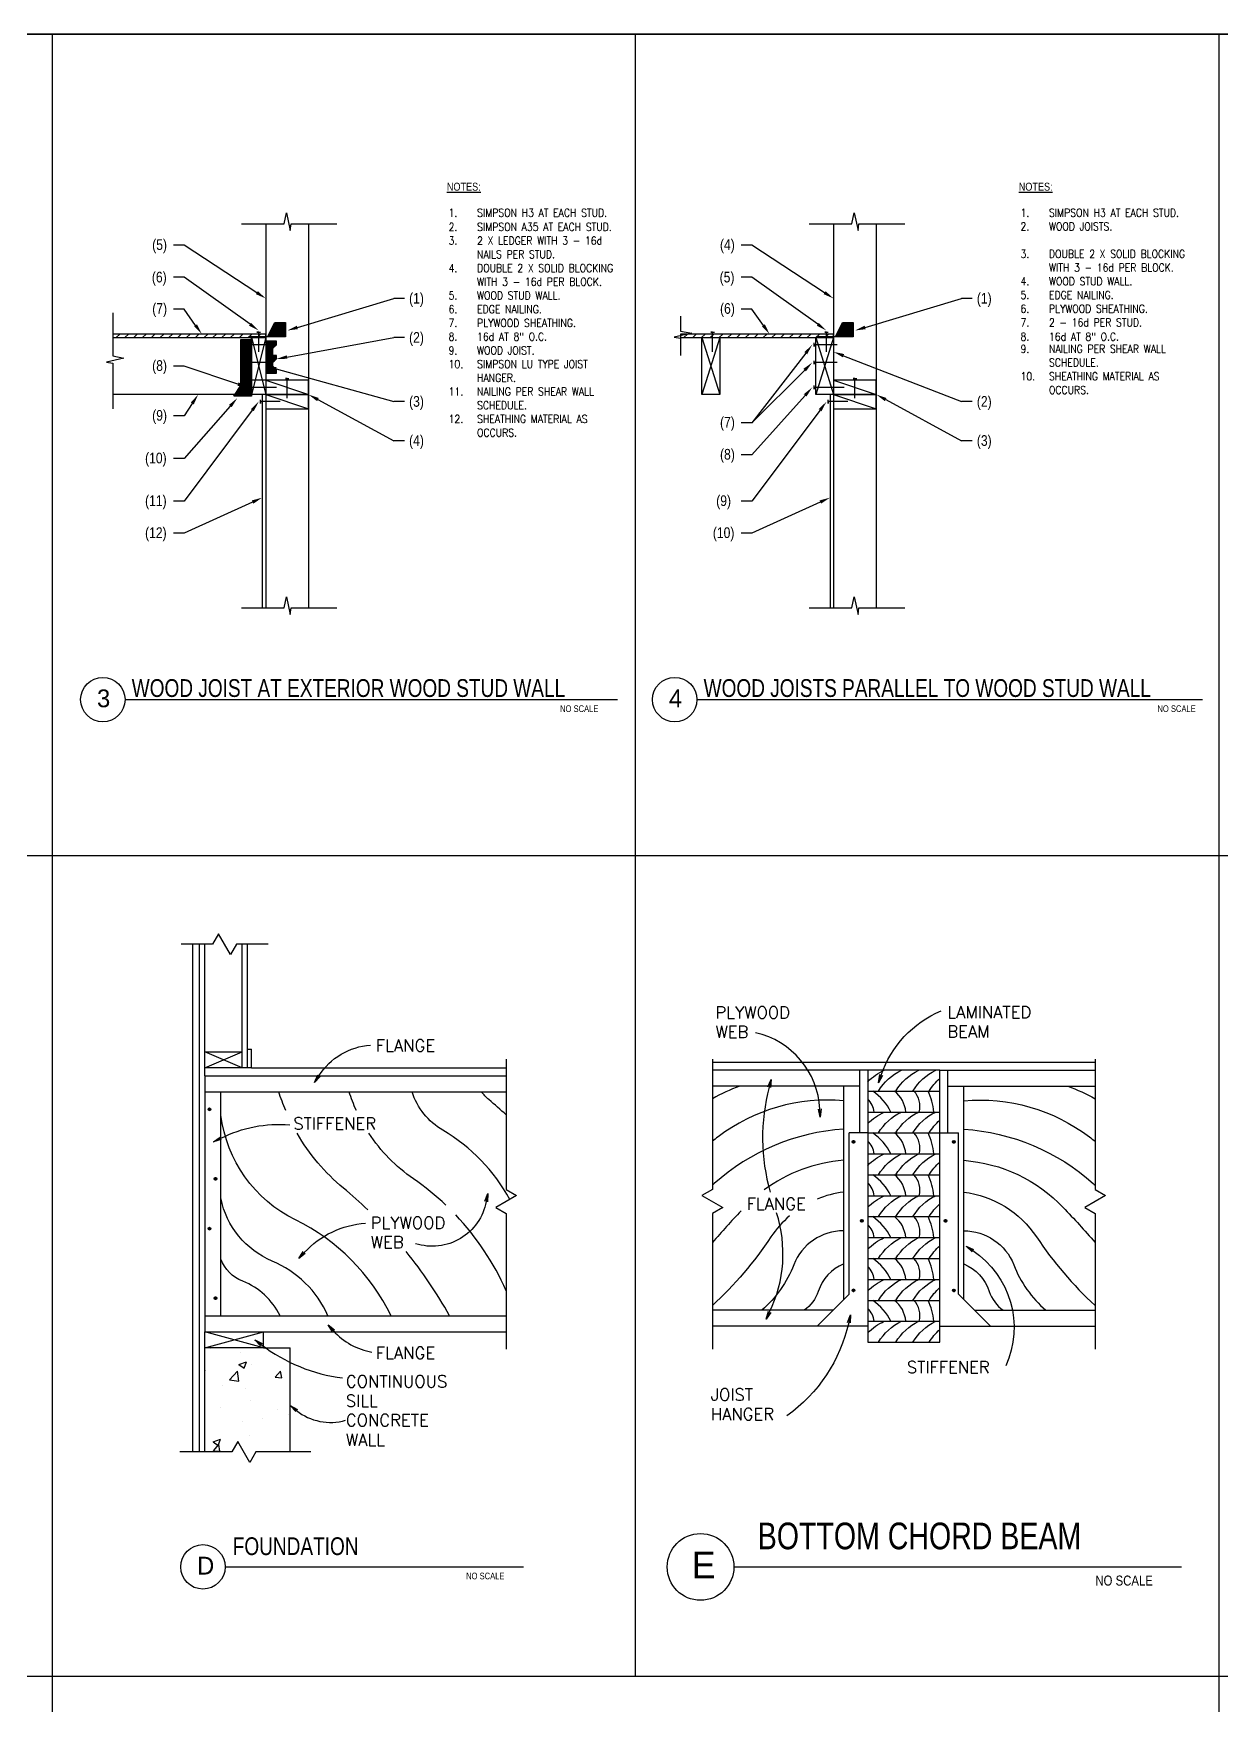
# Model space of a CAD drawing. Header units: inches. Extents: x -1842 to 12195, y -2228 to 2193.
# Drawn here: x 10096 to 10497, y 931 to 1495 of the extents above; entities that cross this region are included whole.
import ezdxf

# ---------------------------------------------------------------- set-up
doc = ezdxf.new("R2010")
doc.units = ezdxf.units.IN
doc.header["$LTSCALE"] = 6
doc.header["$MEASUREMENT"] = 0
doc.linetypes.add('HIDDEN', pattern=[0.375, 0.25, -0.125])
for name, color, linetype in [('BAR', 7, 'Continuous'), ('ELE', 3, 'Continuous'), ('HID', 3, 'HIDDEN'), ('N', 3, 'Continuous'), ('NTS', 7, 'Continuous'), ('R-AGSFINE', 4, 'Continuous'), ('R-AGSHEAVY', 1, 'Continuous'), ('R-AGSMEDIUM', 2, 'Continuous'), ('R-AGSTEXT', 6, 'Continuous'), ('SEC', 7, 'Continuous'), ('SIMP', 30, 'Continuous'), ('SYM', 2, 'Continuous'), ('TITLE', 7, 'Continuous'), ('Title Block', 7, 'Continuous')]:
    doc.layers.add(name, color=color, linetype=linetype)
doc.layers.add('M-TEXT', color=7, linetype='Continuous', lineweight=30)
doc.styles.add('AGSROMANS', font='romans')
doc.styles.add('BOLD', font='')
doc.styles.add('N', font='SIMPLEX', dxfattribs={"width": 0.85, "height": 1.125})
doc.styles.add('NOTES', font='TXT', dxfattribs={"width": 0.75, "height": 5})
doc.styles.get('BOLD').set_extended_font_data('Futura Lt BT')

# ---------------------------------------------------------------- blocks, each defined once
blk = doc.blocks.new('*X156')
at = {"color": 0}
for p, q in [((0.3, 12.63), (0.46, 12.79)), ((0.3, 12.67), (0.42, 12.79)), ((0.32, 12.6), (0.49, 12.77)), ((0.33, 12.74), (0.34, 12.76)), ((0.33, 12.58), (0.51, 12.75)), ((0.36, 12.56), (0.53, 12.73)), ((0.39, 12.54), (0.54, 12.7)), ((0.43, 12.54), (0.55, 12.66))]:
    blk.add_line(p, q, dxfattribs=at)
blk = doc.blocks.new('*X155')
at = {"color": 0}
for p, q in [((0.3, 23.85), (0.42, 23.98)), ((0.3, 23.81), (0.46, 23.97)), ((0.32, 23.78), (0.49, 23.96)), ((0.32, 23.92), (0.36, 23.96)), ((0.34, 23.76), (0.51, 23.94)), ((0.36, 23.74), (0.53, 23.91)), ((0.39, 23.73), (0.54, 23.88)), ((0.44, 23.73), (0.55, 23.84))]:
    blk.add_line(p, q, dxfattribs=at)
blk = doc.blocks.new('*X158')
at = {"color": 0}
for p, q in [((92.45, 1.16), (92.45, 1.16)), ((92.96, 1.44), (92.96, 1.44)), ((95.63, -0.08), (96.33, 0.19)), ((95.81, 1.05), (95.81, 1.05)), ((96.13, -0.42), (96.33, 0.19)), ((92.45, -0.69), (92.44, -0.6)), ((92.44, -0.69), (92.45, -0.69)), ((94.73, -1.5), (95.5, -0.69)), ((94.73, -1.5), (95.62, -1.64)), ((95.62, -1.64), (95.5, -0.69)), ((95.63, -0.08), (96.13, -0.42)), ((96.84, -0.11), (96.84, -0.11)), ((99.03, -1.26), (99.51, -0.69)), ((99.03, -1.26), (99.63, -1.32)), ((99.63, -1.32), (99.51, -0.69)), ((100.43, -1.17), (100.43, -1.17)), ((94.11, -2), (94.11, -2)), ((96.27, -2.34), (96.27, -2.34)), ((93.86, -4.06), (93.86, -4.06)), ((96.72, -3.44), (96.72, -3.44)), ((99.2, -4.29), (99.2, -4.29)), ((95.97, -5.4), (95.97, -5.4)), ((97.8, -5.11), (97.8, -5.11)), ((100.3, -4.78), (100.3, -4.78)), ((93.2, -7.33), (93.9, -7.06)), ((93.2, -7.33), (93.69, -7.67)), ((93.24, -8.16), (93.73, -7.58)), ((93.69, -7.67), (93.9, -7.06)), ((93.84, -8.21), (93.73, -7.58)), ((96.6, -6.77), (96.6, -6.77)), ((93.24, -8.16), (93.84, -8.21))]:
    blk.add_line(p, q, dxfattribs=at)
blk = doc.blocks.new('AGSARROW')
for points in [[(-1, 0.17), (0, 0), (-1, -0.17)], [(0, 0), (-1, 0)]]:
    blk.add_lwpolyline(points)
blk = doc.blocks.new('*X159')
at = {"color": 0}
for p, q in [((244.46, 166.5), (244.96, 167)), ((245.7, 166.5), (246.2, 167)), ((246.93, 166.5), (247.43, 167)), ((248.17, 166.5), (248.67, 167)), ((249.41, 166.5), (249.91, 167)), ((250.65, 166.5), (251.15, 167)), ((251.88, 166.5), (252.38, 167)), ((253.12, 166.5), (253.62, 167)), ((254.36, 166.5), (254.86, 167)), ((255.6, 166.5), (256.1, 167)), ((256.83, 166.5), (257.33, 167)), ((258.07, 166.5), (258.57, 167)), ((259.31, 166.5), (259.81, 167)), ((260.55, 166.5), (261.05, 167)), ((261.78, 166.5), (262.28, 167)), ((263.02, 166.5), (263.52, 167)), ((264.26, 166.5), (264.76, 167)), ((265.49, 166.5), (265.5, 166.51))]:
    blk.add_line(p, q, dxfattribs=at)
blk = doc.blocks.new('*X160')
at = {"color": 0}
for p, q in [((262, 166.12), (263.5, 166.12)), ((262, 166), (263.5, 166)), ((262, 165.88), (263.5, 165.88)), ((262, 165.75), (263.5, 165.75)), ((262, 165.62), (263.5, 165.62)), ((262, 165.5), (263.5, 165.5)), ((262, 165.38), (263.5, 165.38)), ((262, 165.25), (263.5, 165.25)), ((262, 165.12), (263.5, 165.12)), ((262, 165), (263.5, 165)), ((262, 164.88), (263.5, 164.88)), ((262, 164.75), (263.5, 164.75)), ((262, 164.62), (263.5, 164.62)), ((262.5, 158.25), (262.5, 166.25)), ((263, 158.25), (263, 166.25)), ((262, 164.5), (263.5, 164.5)), ((262, 164.38), (263.5, 164.38)), ((262, 164.25), (263.5, 164.25)), ((262, 164.12), (263.5, 164.12)), ((262, 164), (263.5, 164)), ((262, 163.88), (263.5, 163.88)), ((262, 163.75), (263.5, 163.75)), ((262, 163.62), (263.5, 163.62)), ((262, 163.5), (263.5, 163.5)), ((262, 163.38), (263.5, 163.38)), ((262, 163.25), (263.5, 163.25)), ((262, 163.12), (263.5, 163.12)), ((262, 163), (263.5, 163)), ((262, 162.88), (263.5, 162.88)), ((262, 162.75), (263.5, 162.75)), ((262, 162.62), (263.5, 162.62)), ((262, 162.5), (263.5, 162.5)), ((262, 162.38), (263.5, 162.38)), ((262, 162.25), (263.5, 162.25)), ((262, 162.12), (263.5, 162.12)), ((262, 162), (263.5, 162)), ((262, 161.88), (263.5, 161.88)), ((262, 161.75), (263.5, 161.75)), ((262, 161.62), (263.5, 161.62)), ((262, 161.5), (263.5, 161.5)), ((262, 161.38), (263.5, 161.38)), ((262, 161.25), (263.5, 161.25)), ((262, 161.12), (263.5, 161.12)), ((262, 161), (263.5, 161)), ((262, 160.88), (263.5, 160.88)), ((262, 160.75), (263.5, 160.75)), ((262, 160.62), (263.5, 160.62)), ((262, 160.5), (263.5, 160.5)), ((262, 160.38), (263.5, 160.38)), ((262, 160.25), (263.5, 160.25)), ((262, 160.12), (263.5, 160.12)), ((262, 160), (263.5, 160)), ((261.08, 158.38), (263.5, 158.38)), ((261.17, 158.5), (263.5, 158.5)), ((261.25, 158.62), (263.5, 158.62)), ((261.33, 158.75), (263.5, 158.75)), ((261.42, 158.88), (263.5, 158.88)), ((261.5, 159), (263.5, 159)), ((261.5, 158.25), (261.5, 159)), ((261.58, 159.12), (263.5, 159.12)), ((261.67, 159.25), (263.5, 159.25)), ((261.75, 159.38), (263.5, 159.38)), ((261.83, 159.5), (263.5, 159.5)), ((261.92, 159.62), (263.5, 159.62)), ((262, 159.88), (263.5, 159.88)), ((262, 159.75), (263.5, 159.75)), ((262, 158.25), (262, 159.75))]:
    blk.add_line(p, q, dxfattribs=at)
blk = doc.blocks.new('*X161')
at = {"color": 0}
for p, q in [((265.9375, 167), (268.25, 167)), ((266, 167.125), (268.25, 167.125)), ((266, 166.625), (266, 167.125)), ((266.0625, 167.25), (268.25, 167.25)), ((266.125, 167.375), (268.25, 167.375)), ((266.1875, 167.5), (268.25, 167.5)), ((266.25, 167.625), (268.25, 167.625)), ((266.3125, 167.75), (268.25, 167.75)), ((266.375, 167.875), (268.25, 167.875)), ((266.4375, 168), (268.25, 168)), ((266.5, 168.125), (268.25, 168.125)), ((266.5, 166.625), (266.5, 168.125)), ((266.5625, 168.25), (268.25, 168.25)), ((266.625, 168.375), (268.25, 168.375)), ((266.6875, 168.5), (268.25, 168.5)), ((267, 166.625), (267, 168.625)), ((267.5, 166.625), (267.5, 168.625)), ((268, 166.625), (268, 168.625)), ((265.8125, 166.75), (268.25, 166.75)), ((265.875, 166.875), (268.25, 166.875))]:
    blk.add_line(p, q, dxfattribs=at)
blk = doc.blocks.new('*X162')
at = {"color": 0}
for p, q in [((265.5, 165.875), (267, 165.875)), ((265.5, 165.75), (267, 165.75)), ((265.5, 165.625), (267, 165.625)), ((265.5, 165.5), (267, 165.5)), ((265.5, 165.375), (266.875, 165.375)), ((265.5, 165.25), (266.75, 165.25)), ((265.5, 165.125), (266.625, 165.125)), ((265.5, 165), (266.5, 165)), ((265.5, 164.875), (266.5, 164.875)), ((265.5, 164.75), (266.5, 164.75)), ((265.5, 164.625), (266.5, 164.625)), ((266, 161.5), (266, 166)), ((266.5, 165), (266.5, 166)), ((265.5, 164.5), (266.5, 164.5)), ((265.5, 164.375), (266.5, 164.375)), ((265.5, 164.25), (266.5, 164.25)), ((265.5, 164.125), (266.5, 164.125)), ((265.5, 164), (266.5, 164)), ((265.5, 163.875), (267, 163.875)), ((265.5, 163.75), (267, 163.75)), ((265.5, 163.625), (267, 163.625)), ((265.5, 163.5), (267, 163.5)), ((265.5, 163.375), (266.875, 163.375)), ((265.5, 163.25), (266.75, 163.25)), ((265.5, 163.125), (266.625, 163.125)), ((265.5, 163), (266.5, 163)), ((265.5, 162.875), (266.5, 162.875)), ((265.5, 162.75), (266.5, 162.75)), ((265.5, 162.625), (266.5, 162.625)), ((265.5, 162.5), (266.5, 162.5)), ((265.5, 162.375), (266.625, 162.375)), ((265.5, 162.25), (266.75, 162.25)), ((266.5, 163), (266.5, 164)), ((266.5, 161.5), (266.5, 162.5)), ((265.5, 162.125), (266.875, 162.125)), ((265.5, 162), (267, 162)), ((265.5, 161.875), (267, 161.875)), ((265.5, 161.75), (267, 161.75)), ((265.5, 161.625), (267, 161.625))]:
    blk.add_line(p, q, dxfattribs=at)
blk = doc.blocks.new('*X151')
at = {"color": 0}
for p, q in [((244.46, 166.5), (244.96, 167)), ((245.7, 166.5), (246.2, 167)), ((246.93, 166.5), (247.43, 167)), ((248.17, 166.5), (248.67, 167)), ((249.41, 166.5), (249.91, 167)), ((250.65, 166.5), (251.15, 167)), ((251.88, 166.5), (252.38, 167)), ((253.12, 166.5), (253.62, 167)), ((254.36, 166.5), (254.86, 167)), ((255.6, 166.5), (256.1, 167)), ((256.83, 166.5), (257.33, 167)), ((258.07, 166.5), (258.57, 167)), ((259.31, 166.5), (259.81, 167)), ((260.55, 166.5), (261.05, 167)), ((261.78, 166.5), (262.28, 167)), ((263.02, 166.5), (263.52, 167)), ((264.26, 166.5), (264.76, 167)), ((265.49, 166.5), (265.5, 166.51))]:
    blk.add_line(p, q, dxfattribs=at)
blk = doc.blocks.new('*X152')
at = {"color": 0}
for p, q in [((266.4375, 167), (268.75, 167)), ((266.5, 167.125), (268.75, 167.125)), ((266.5, 166.625), (266.5, 167.125)), ((266.5625, 167.25), (268.75, 167.25)), ((266.625, 167.375), (268.75, 167.375)), ((266.6875, 167.5), (268.75, 167.5)), ((266.75, 167.625), (268.75, 167.625)), ((266.8125, 167.75), (268.75, 167.75)), ((266.875, 167.875), (268.75, 167.875)), ((266.9375, 168), (268.75, 168)), ((267, 168.125), (268.75, 168.125)), ((267, 166.625), (267, 168.125)), ((267.0625, 168.25), (268.75, 168.25)), ((267.125, 168.375), (268.75, 168.375)), ((267.1875, 168.5), (268.75, 168.5)), ((267.5, 166.625), (267.5, 168.625)), ((268, 166.625), (268, 168.625)), ((268.5, 166.625), (268.5, 168.625)), ((266.3125, 166.75), (268.75, 166.75)), ((266.375, 166.875), (268.75, 166.875))]:
    blk.add_line(p, q, dxfattribs=at)

msp = doc.modelspace()

# ---------------------------------------------------------------- linework, layer by layer
msp.add_lwpolyline([(9411.2171747, 1494.6223555, 0.5, 0.5, 0), (10906.2764094, 1494.6223555, 0, 0, 0), (10906.2764094, 368.173134, 0.5, 0.5, 0), (9411.2171747, 368.173134, 0.5, 0.5, 0)], format="xyseb")
at = {"layer": 'BAR', "color": 7}
for p, q in [((10177.3746386, 1392.5198973), (10168.9746386, 1392.5198973)), ((10368.9126162, 1392.5198973), (10360.5126162, 1392.5198973))]:
    msp.add_line(p, q, dxfattribs=at)
at = {"layer": 'BAR', "color": 7, "const_width": 0.3}
for points in [[(10177.3746386, 1395.0698973, 1), (10177.3746386, 1394.7698973, 1)], [(10179.7746386, 1396.2698973, 1), (10179.7746386, 1395.9698973, 1)], [(10179.7746386, 1393.8698973, 1), (10179.7746386, 1393.5698973, 1)], [(10368.9126162, 1395.0698973, 1), (10368.9126162, 1394.7698973, 1)], [(10371.3126162, 1396.2698973, 1), (10371.3126162, 1395.9698973, 1)], [(10371.3126162, 1393.8698973, 1), (10371.3126162, 1393.5698973, 1)], [(10175.5746386, 1389.9698973, 1), (10175.5746386, 1389.6698973, 1)], [(10175.5746386, 1381.5698973, 1), (10175.5746386, 1381.2698973, 1)]]:
    msp.add_lwpolyline(points, format="xyb", close=True, dxfattribs=at)
at = {"layer": 'ELE', "color": 7}
for p, q in [((10174.9746386, 1392.5198973), (10177.3746386, 1397.3198973)), ((10177.3746386, 1397.3198973), (10180.9746386, 1397.3198973)), ((10180.9746386, 1397.3198973), (10180.9746386, 1392.5198973)), ((10366.5126162, 1392.5198973), (10368.9126162, 1397.3198973)), ((10368.9126162, 1397.3198973), (10372.5126162, 1397.3198973)), ((10372.5126162, 1397.3198973), (10372.5126162, 1392.5198973)), ((10174.3746386, 1391.0198973), (10174.3746386, 1386.2198973)), ((10177.9746386, 1391.0198973), (10174.3746386, 1391.0198973)), ((10180.9746386, 1392.5198973), (10174.9746386, 1392.5198973)), ((10176.7746386, 1388.6198973), (10177.9746386, 1389.8198973)), ((10176.7746386, 1386.2198973), (10176.7746386, 1388.6198973)), ((10177.9746386, 1389.8198973), (10177.9746386, 1391.0198973)), ((10372.5126162, 1392.5198973), (10366.5126162, 1392.5198973)), ((10174.3746386, 1386.2198973), (10174.3746386, 1380.2198973)), ((10177.9746386, 1386.2198973), (10176.7746386, 1386.2198973)), ((10176.7746386, 1383.8198973), (10177.9746386, 1385.0198973)), ((10176.7746386, 1382.6198973), (10176.7746386, 1383.8198973)), ((10177.9746386, 1381.4198973), (10176.7746386, 1382.6198973)), ((10177.9746386, 1385.0198973), (10177.9746386, 1386.2198973)), ((10174.3746386, 1380.2198973), (10177.9746386, 1380.2198973)), ((10177.9746386, 1380.2198973), (10177.9746386, 1381.4198973))]:
    msp.add_line(p, q, dxfattribs=at)
msp.add_lwpolyline([(10169.5746386, 1391.6198973), (10169.5746386, 1372.4198973), (10163.5746386, 1372.4198973), (10165.9746386, 1376.0198973), (10165.9746386, 1391.6198973), (10169.5746386, 1391.6198973)], dxfattribs=at)
at = {"layer": 'HID', "color": 7}
msp.add_line((10164.7746386, 1373.0198973), (10168.3746386, 1373.0198973), dxfattribs=at)
at = {"layer": 'M-TEXT'}
for p, q in [((10299.1118943, 940.3475769), (10299.1118943, 1494.6223555)), ((9708.7390633, 1217.4849662), (10495.9028379, 1217.4849662)), ((10102.3209506, 1217.4849662), (10906.2764094, 1217.4849662))]:
    msp.add_line(p, q, dxfattribs=at)
at = {"layer": 'N', "color": 7}
for p, q in [((10146.7746386, 1423.4198973), (10143.1746386, 1423.4198973)), ((10171.3592404, 1407.3864613), (10146.7746386, 1423.4198973)), ((10338.3126162, 1423.4198973), (10334.7126162, 1423.4198973)), ((10362.897218, 1407.3864613), (10338.3126162, 1423.4198973)), ((10146.7746386, 1412.6198973), (10143.1746386, 1412.6198973)), ((10169.0451981, 1396.7123548), (10146.7746386, 1412.6198973)), ((10338.3126162, 1412.6198973), (10334.7126162, 1412.6198973)), ((10360.5831757, 1396.7123548), (10338.3126162, 1412.6198973)), ((10185.0228132, 1395.6543496), (10217.5746386, 1405.4198973)), ((10221.1746386, 1405.4198973), (10217.5746386, 1405.4198973)), ((10376.5607908, 1395.6543496), (10409.1126162, 1405.4198973)), ((10412.7126162, 1405.4198973), (10409.1126162, 1405.4198973)), ((10146.7746386, 1401.8198973), (10143.1746386, 1401.8198973)), ((10150.6821811, 1396.3493378), (10146.7746386, 1401.8198973)), ((10338.3126162, 1401.8198973), (10334.7126162, 1401.8198973)), ((10342.2201587, 1396.3493378), (10338.3126162, 1401.8198973)), ((10181.5165703, 1385.6638848), (10217.5746386, 1392.2198973)), ((10221.1746386, 1392.2198973), (10217.5746386, 1392.2198973)), ((10146.7746386, 1382.6198973), (10143.1746386, 1382.6198973)), ((10164.9593787, 1376.5583172), (10146.7746386, 1382.6198973)), ((10356.5114052, 1386.9712712), (10338.3126162, 1363.4198973)), ((10369.267833, 1386.1150907), (10409.1126162, 1370.6198973)), ((10177.8433031, 1381.6563793), (10217.5746386, 1370.6198973)), ((10356.1670318, 1381.2743128), (10338.3126162, 1363.4198973)), ((10191.9400897, 1371.3052779), (10217.5746386, 1357.4198973)), ((10356.3121547, 1372.7370285), (10338.3126162, 1352.6198973)), ((10383.4780672, 1371.3052779), (10409.1126162, 1357.4198973)), ((10146.7746386, 1365.8198973), (10143.1746386, 1365.8198973)), ((10149.5777179, 1370.0245162), (10146.7746386, 1365.8198973)), ((10162.3928007, 1369.120481), (10146.7746386, 1351.4198973)), ((10169.8146386, 1367.7398973), (10146.7746386, 1337.0198973)), ((10221.1746386, 1370.6198973), (10217.5746386, 1370.6198973)), ((10361.3526162, 1367.7398973), (10338.3126162, 1337.0198973)), ((10412.7126162, 1370.6198973), (10409.1126162, 1370.6198973)), ((10338.3126162, 1363.4198973), (10334.7126162, 1363.4198973)), ((10221.1746386, 1357.4198973), (10217.5746386, 1357.4198973)), ((10412.7126162, 1357.4198973), (10409.1126162, 1357.4198973)), ((10146.7746386, 1351.4198973), (10143.1746386, 1351.4198973)), ((10338.3126162, 1352.6198973), (10334.7126162, 1352.6198973)), ((10146.7746386, 1337.0198973), (10143.1746386, 1337.0198973)), ((10169.8973193, 1336.7302067), (10146.7746386, 1326.2198973)), ((10338.3126162, 1337.0198973), (10334.7126162, 1337.0198973)), ((10361.4352968, 1336.7302067), (10338.3126162, 1326.2198973)), ((10146.7746386, 1326.2198973), (10143.1746386, 1326.2198973)), ((10338.3126162, 1326.2198973), (10334.7126162, 1326.2198973))]:
    msp.add_line(p, q, dxfattribs=at)
for points in [[(10171.6870011, 1407.8890276), (10171.0314798, 1406.8838949), (10174.3746386, 1405.4198973)], [(10363.2249787, 1407.8890276), (10362.5694573, 1406.8838949), (10365.9126162, 1405.4198973)], [(10151.1704212, 1396.6980807), (10150.193941, 1396.0005948), (10152.7746386, 1393.4198973)], [(10169.393941, 1397.2005948), (10168.6964552, 1396.2241147), (10171.9746386, 1394.6198973)], [(10185.1952219, 1395.0796539), (10184.8504045, 1396.2290454), (10181.5746386, 1394.6198973)], [(10342.7083988, 1396.6980807), (10341.7319186, 1396.0005948), (10344.3126162, 1393.4198973)], [(10360.9319186, 1397.2005948), (10360.2344328, 1396.2241147), (10363.5126162, 1394.6198973)], [(10376.7331995, 1395.0796539), (10376.3883821, 1396.2290454), (10373.1126162, 1394.6198973)], [(10356.0366342, 1387.3381397), (10356.9861762, 1386.6044027), (10358.7126162, 1389.8198973)], [(10177.6827167, 1381.0782686), (10178.0038894, 1382.2344901), (10174.3746386, 1382.6198973)], [(10181.6239015, 1385.0735629), (10181.409239, 1386.2542068), (10177.9746386, 1385.0198973)], [(10355.7427677, 1381.6985769), (10356.5912958, 1380.8500488), (10358.7126162, 1383.8198973)], [(10369.0503652, 1385.5558879), (10369.4853007, 1386.6742935), (10365.9126162, 1387.4198973)], [(10165.1491154, 1377.1275272), (10164.7696421, 1375.9891072), (10168.3746386, 1375.4198973)], [(10149.0784877, 1370.3573363), (10150.0769481, 1369.6916961), (10151.5746386, 1373.0198973)], [(10161.942898, 1369.517454), (10162.8427034, 1368.723508), (10164.7746386, 1371.8198973)], [(10191.6543198, 1370.7777027), (10192.2258596, 1371.8328531), (10188.7746386, 1373.0198973)], [(10355.8650099, 1373.1371054), (10356.7592995, 1372.3369516), (10358.7126162, 1375.4198973)], [(10383.1922974, 1370.7777027), (10383.7638371, 1371.8328531), (10380.3126162, 1373.0198973)], [(10169.3346386, 1368.0998973), (10170.2946386, 1367.3798973), (10171.9746386, 1370.6198973)], [(10360.8726162, 1368.0998973), (10361.8326162, 1367.3798973), (10363.5126162, 1370.6198973)], [(10169.6490375, 1337.2764265), (10170.145601, 1336.1839868), (10173.1746386, 1338.2198973)], [(10361.1870151, 1337.2764265), (10361.6835786, 1336.1839868), (10364.7126162, 1338.2198973)]]:
    msp.add_solid(points, dxfattribs=at)
at = {"layer": 'R-AGSFINE'}
for p, q in [((10166.42792, 1145.8332739), (10153.82792, 1151.2332739)), ((10153.82792, 1145.8332739), (10166.42792, 1151.2332739)), ((10173.62792, 1051.3332739), (10153.82792, 1056.7332739)), ((10153.82792, 1051.3332739), (10173.62792, 1056.7332739))]:
    msp.add_line(p, q, dxfattribs=at)
for points in [[(10175.1214543, 1187.5548787), (10164.4973708, 1187.5548787), (10162.4723708, 1184.0474758), (10158.4223708, 1191.0622816), (10156.3973708, 1187.5548787), (10145.7732873, 1187.5548787)], [(10255.4588157, 1148.7518128), (10255.4588157, 1104.7461753), (10258.9662186, 1102.7211753), (10251.9514128, 1098.6711753), (10255.4588157, 1096.6461753), (10255.4588157, 1050.848414)], [(10325.0211754, 1148.7518128), (10325.0211754, 1104.7461753), (10321.5137725, 1102.7211753), (10328.5285783, 1098.6711753), (10325.0211754, 1096.6461753), (10325.0211754, 1050.848414)], [(10454.126954, 1148.7518128), (10454.126954, 1104.7461753), (10457.6343569, 1102.7211753), (10450.6195511, 1098.6711753), (10454.126954, 1096.6461753), (10454.126954, 1050.848414)], [(10189.5190247, 1016.1625839), (10171.0285485, 1016.1625839), (10169.0035485, 1012.655181), (10164.9535485, 1019.6699867), (10162.9285485, 1016.1625839), (10145.3476413, 1016.1625839)]]:
    msp.add_lwpolyline(points, dxfattribs=at)
for points in [[(10377.4240647, 1141.1100379, -0.0865195354), (10383.026918, 1144.9991096, 0.2133693401)], [(10381.055863, 1137.9375713, -0.1465806811), (10388.7917227, 1144.9991096, 0.1909909244)], [(10386.9075111, 1137.9375713, -0.1465806811), (10394.6433708, 1144.9991096, 0.1909909244)], [(10392.6466288, 1137.9375713, -0.1465806811), (10400.3824886, 1144.9991096, 0.1909909244)], [(10398.1606812, 1137.9375713, -0.076845903), (10401.7240647, 1142.2266919, 0.1909909244)], [(10181.0935907, 1131.3460822, -0.024562197), (10178.7315568, 1137.7332739, -1.3236419101)], [(10204.9147007, 1131.3460822, -0.0304427042), (10202.4673305, 1137.7332739, 8.0463722683)], [(10256.695131, 1101.4099622, 0.134451137), (10234.112638, 1124.7025971, -0.1839441122), (10223.7167743, 1137.7332739, -5.381334621)], [(10255.4588157, 1129.9355522, 0.0006439337), (10249.6527312, 1135.0579611, -0.0411865117), (10247.0749327, 1137.7332739, -0.9989124864)], [(10334.228499, 1139.5991096, 0.0438934214), (10325.0211754, 1135.3523706, -0.0045043843)], [(10369.3240647, 1134.7025183, 0.1857754553), (10326.9448623, 1122.4941989, 0.007121867), (10325.0211754, 1120.9947765, -0.0761101436)], [(10379.6235995, 1130.8760331, 0.1721473648), (10377.4240647, 1135.2226648, 1.8612243014)], [(10385.2430029, 1130.8760331, 0.1231865902), (10379.1425254, 1137.9375713, -0.5832530075)], [(10390.2460475, 1130.8760331, 0.2134130114), (10386.4647009, 1137.9375713, -1.3858143493)], [(10394.8252797, 1130.8760331, 0.2453286796), (10393.0149176, 1137.9375713, 2.0737340552)], [(10399.6848709, 1130.8760331, 0.0939743345), (10397.8113241, 1137.9375713, -0.2791824351)], [(10409.8240647, 1134.7025183, -0.1857754553), (10452.2032671, 1122.4941989, -0.007121867), (10454.126954, 1120.9947765, 0.0761101436)], [(10444.9196304, 1139.5991096, -0.0438934214), (10454.126954, 1135.3523706, 0.0045043843)], [(10216.613131, 1062.1332739, 0.1667300081), (10184.3843381, 1094.4649345, -0.2530775405), (10159.22792, 1129.8160618, 20.2943420588)], [(10377.4240647, 1126.9869614, -0.0865195354), (10383.026918, 1130.8760331, 0.2133693401)], [(10381.055863, 1123.8144949, -0.1465806811), (10388.7917227, 1130.8760331, 0.1909909244)], [(10386.9075111, 1123.8144949, -0.1465806811), (10394.6433708, 1130.8760331, 0.1909909244)], [(10392.6466288, 1123.8144949, -0.1465806811), (10400.3824886, 1130.8760331, 0.1909909244)], [(10208.8284297, 1097.823793, 0.0181730457), (10200.5460353, 1105.2345139, -0.0878109709), (10184.9346351, 1123.6918864, -1.3236419101)], [(10235.1239939, 1099.4419389, 0.0391219848), (10224.1669771, 1108.3411234, -0.0963994108), (10209.1422389, 1123.6918864, 8.0463722683)], [(10369.3240647, 1125.0950931, 0.1681911509), (10325.6306951, 1106.7313427, 0.0028091228), (10325.0211754, 1106.1784148, -0.1070195381)], [(10385.2430029, 1116.7529537, 0.1231865902), (10379.1425254, 1123.814492, -0.5832530075)], [(10390.2460475, 1116.7529537, 0.2134130114), (10386.4647009, 1123.814492, -1.3858143493)], [(10394.8252797, 1116.7529537, 0.2453286796), (10393.0149176, 1123.814492, 2.0737340552)], [(10399.6848709, 1116.7529537, 0.0939743345), (10397.8113241, 1123.814492, -0.2791824351)], [(10398.1606812, 1123.8144949, -0.076845903), (10401.7240647, 1128.1036154, 0.1909909244)], [(10409.8240647, 1125.0950931, -0.1681911509), (10453.5174343, 1106.7313427, -0.0028091228), (10454.126954, 1106.1784148, 0.1070195381)], [(10379.6235995, 1116.7529537, 0.1721473648), (10377.4240647, 1121.0995855, 1.8612243014)], [(10369.3240647, 1114.5823642, 0.1413171156), (10342.4756749, 1104.5897087, 0.0099981752)], [(10377.4240647, 1112.8638821, -0.0865195354), (10383.026918, 1116.7529537, 0.2133693401)], [(10381.055863, 1109.6914155, -0.1465806811), (10388.7917227, 1116.7529537, 0.1909909244)], [(10386.9075111, 1109.6914155, -0.1465806811), (10394.6433708, 1116.7529537, 0.1909909244)], [(10392.6466288, 1109.6914155, -0.1465806811), (10400.3824886, 1116.7529537, 0.1909909244)], [(10398.1606812, 1109.6914155, -0.076845903), (10401.7240647, 1113.980536, 0.1909909244)], [(10409.8240647, 1114.5823642, -0.1858275921), (10443.3795719, 1098.6622615, -0.0099981752), (10454.126954, 1086.9000634, 1.1573246233)], [(10379.6235995, 1102.6298773, 0.1721473648), (10377.4240647, 1106.976509, 1.8612243014)], [(10385.2430029, 1102.6298773, 0.1231865902), (10379.1425254, 1109.6914155, -0.5832530075)], [(10390.2460475, 1102.6298773, 0.2134130114), (10386.4647009, 1109.6914155, -1.3858143493)], [(10394.8252797, 1102.6298773, 0.2453286796), (10393.0149176, 1109.6914155, 2.0737340552)], [(10399.6848709, 1102.6298773, 0.0939743345), (10397.8113241, 1109.6914155, -0.2791824351)], [(10195.3154507, 1062.1332739, 0.1917484225), (10176.5106925, 1080.5887471, -0.2493017669), (10159.22792, 1101.7424349, -4.6426290361)], [(10369.3240647, 1103.8465389, 0.0672879601), (10360.3578485, 1101.4898183, -0.0611302011)], [(10377.4240647, 1098.7408056, -0.0865195354), (10383.026918, 1102.6298773, 0.2133693401)], [(10381.055863, 1095.568339, -0.1465806811), (10388.7917227, 1102.6298773, 0.1909909244)], [(10386.9075111, 1095.568339, -0.1465806811), (10394.6433708, 1102.6298773, 0.1909909244)], [(10392.6466288, 1095.568339, -0.1465806811), (10400.3824886, 1102.6298773, 0.1909909244)], [(10409.8240647, 1103.8465389, -0.2182500454), (10434.3681402, 1088.7166511, 0.0591696564), (10454.126954, 1065.5801853, -18.6466418819)], [(10255.4588157, 1070.5813492, 0.0856125911), (10238.424285, 1096.1364224, -0.162661364)], [(10334.6940702, 1097.5280858, 0.0090177903), (10325.0211754, 1086.9000634, -1.1573246233)], [(10351.0725677, 1095.8047288, 0.0688081027), (10344.7799892, 1088.7166511, -0.0591696564), (10325.0211754, 1065.5801853, 18.6466418819)], [(10385.2430029, 1088.5068008, 0.1231865902), (10379.1425254, 1095.568339, -0.5832530075)], [(10390.2460475, 1088.5068008, 0.2134130114), (10386.4647009, 1095.568339, -1.3858143493)], [(10394.8252797, 1088.5068008, 0.2453286796), (10393.0149176, 1095.568339, 2.0737340552)], [(10399.6848709, 1088.5068008, 0.0939743345), (10397.8113241, 1095.568339, -0.2791824351)], [(10398.1606812, 1095.568339, -0.076845903), (10401.7240647, 1099.8574596, 0.1909909244)], [(10369.3240647, 1090.787302, 0.3096081964), (10352.477256, 1079.3339983, -0.1205015934), (10341.6891274, 1063.9991096, -1.2323014996)], [(10379.6235995, 1088.5068008, 0.1721473648), (10377.4240647, 1092.8534325, 1.8612243014)], [(10409.8240647, 1090.787302, -0.3096081964), (10426.6708734, 1079.3339983, 0.1205015934), (10437.459002, 1063.9991096, 1.2323014996)], [(10236.3388617, 1062.1332739, 0.0427569326), (10221.7199267, 1083.7659437, -0.1405387255)], [(10377.4240647, 1084.6177291, -0.0865195354), (10383.026918, 1088.5068008, 0.2133693401)], [(10381.055863, 1081.4452625, -0.1465806811), (10388.7917227, 1088.5068008, 0.1909909244)], [(10386.9075111, 1081.4452625, -0.1465806811), (10394.6433708, 1088.5068008, 0.1909909244)], [(10392.6466288, 1081.4452625, -0.1465806811), (10400.3824886, 1088.5068008, 0.1909909244)], [(10398.1606812, 1081.4452625, -0.076845903), (10401.7240647, 1085.7343831, 0.1909909244)], [(10179.2039097, 1062.1332739, 0.1883349417), (10166.5650315, 1073.7542065, -0.2162948909), (10159.22792, 1081.2662887, -0.767920291)], [(10369.3240647, 1079.5911905, 0.2184997926), (10360.737737, 1070.3266517, -0.164166017), (10356.0008383, 1063.9991096, -0.049929204)], [(10379.6235995, 1074.3837243, 0.1721473648), (10377.4240647, 1078.730356, 1.8612243014)], [(10385.2430029, 1074.3837243, 0.1231865902), (10379.1425254, 1081.4452625, -0.5832530075)], [(10390.2460475, 1074.3837243, 0.2134130114), (10386.4647009, 1081.4452625, -1.3858143493)], [(10394.8252797, 1074.3837243, 0.2453286796), (10393.0149176, 1081.4452625, 2.0737340552)], [(10399.6848709, 1074.3837243, 0.0939743345), (10397.8113241, 1081.4452625, -0.2791824351)], [(10409.8240647, 1079.5911905, -0.2184997926), (10418.4103923, 1070.3266517, 0.164166017), (10423.1472911, 1063.9991096, 0.049929204)], [(10377.4240647, 1070.4946526, -0.0865195354), (10383.026918, 1074.3837243, 0.2133693401)], [(10381.055863, 1067.3221861, -0.1465806811), (10388.7917227, 1074.3837243, 0.1909909244)], [(10386.9075111, 1067.3221861, -0.1465806811), (10394.6433708, 1074.3837243, 0.1909909244)], [(10392.6466288, 1067.3221861, -0.1465806811), (10400.3824886, 1074.3837243, 0.1909909244)], [(10385.2430029, 1060.2606478, 0.1231865902), (10379.1425254, 1067.3221861, -0.5832530075)], [(10390.2460475, 1060.2606478, 0.2134130114), (10386.4647009, 1067.3221861, -1.3858143493)], [(10394.8252797, 1060.2606478, 0.2453286796), (10393.0149176, 1067.3221861, 2.0737340552)], [(10399.6848709, 1060.2606478, 0.0939743345), (10397.8113241, 1067.3221861, -0.2791824351)], [(10398.1606812, 1067.3221861, -0.076845903), (10401.7240647, 1071.6113066, 0.1909909244)], [(10379.6235995, 1060.2606478, 0.1721473648), (10377.4240647, 1064.6072795, 1.8612243014)], [(10377.4240647, 1056.3715762, -0.0865195354), (10383.026918, 1060.2606478, 0.2133693401)], [(10381.055863, 1053.1991096, -0.1465806811), (10388.7917227, 1060.2606478, 0.1909909244)], [(10386.9075111, 1053.1991096, -0.1465806811), (10394.6433708, 1060.2606478, 0.1909909244)], [(10392.6466288, 1053.1991096, -0.1465806811), (10400.3824886, 1060.2606478, 0.1909909244)], [(10398.1606812, 1053.1991096, -0.076845903), (10401.7240647, 1057.4882301, 0.1909909244)]]:
    msp.add_lwpolyline(points, format="xyb", dxfattribs=at)
at = {"layer": 'R-AGSHEAVY'}
for p, q in [((10149.77792, 1016.1625839), (10149.77792, 1187.5548787)), ((10153.82792, 1151.2332739), (10153.82792, 1187.5548787)), ((10166.42792, 1151.2332739), (10166.42792, 1187.5548787)), ((10168.22792, 1152.1332739), (10168.22792, 1187.5548787)), ((10153.82792, 1151.2332739), (10166.42792, 1151.2332739)), ((10168.22792, 1152.1332739), (10169.57792, 1152.1332739)), ((10169.57792, 1145.8332739), (10169.57792, 1152.1332739)), ((10169.57792, 1145.8332739), (10255.4588157, 1145.8332739)), ((10325.0211754, 1147.6991096), (10454.126954, 1147.6991096)), ((10153.82792, 1143.1332739), (10255.4588157, 1143.1332739)), ((10153.82792, 1143.1332739), (10153.82792, 1056.7332739)), ((10377.4240647, 1144.9991096), (10325.0211754, 1144.9991096)), ((10377.4240647, 1144.9991096), (10377.4240647, 1053.1991096)), ((10401.7240647, 1144.9991096), (10377.4240647, 1144.9991096)), ((10401.7240647, 1053.1991096), (10401.7240647, 1144.9991096)), ((10401.7240647, 1144.9991096), (10454.126954, 1144.9991096)), ((10153.82792, 1056.7332739), (10255.4588157, 1056.7332739)), ((10173.62792, 1051.3332739), (10173.62792, 1056.7332739)), ((10377.4240647, 1058.5991096), (10325.0211754, 1058.5991096)), ((10401.7240647, 1058.5991096), (10454.126954, 1058.5991096)), ((10173.62792, 1051.3332739), (10182.62792, 1051.3332739)), ((10182.62792, 1016.1625839), (10182.62792, 1051.3332739)), ((10377.4240647, 1053.1991096), (10401.7240647, 1053.1991096))]:
    msp.add_line(p, q, dxfattribs=at)
for centre in [(10155.3495114, 1131.793589), (10372.639259, 1120.7918669), (10406.5088703, 1120.7918669), (10157.3753355, 1108.337861), (10155.3495114, 1091.5286869), (10375.4553323, 1094.1451349), (10403.692797, 1094.1451349), (10157.3753355, 1068.0729588), (10372.639259, 1070.6885038), (10406.5088703, 1070.6885038)]:
    msp.add_circle(centre, 0.45, dxfattribs=at)
at = {"layer": 'R-AGSMEDIUM'}
for p, q in [((10152.02792, 1016.1625839), (10152.02792, 1187.5548787)), ((10153.82792, 1143.1332739), (10153.82792, 1151.2332739)), ((10166.42792, 1145.8332739), (10166.42792, 1151.2332739)), ((10168.22792, 1145.8332739), (10168.22792, 1152.1332739)), ((10169.57792, 1145.8332739), (10153.82792, 1145.8332739)), ((10374.7240647, 1123.814492), (10374.7240647, 1144.9991096)), ((10404.4240647, 1123.814492), (10404.4240647, 1144.9991096)), ((10153.82792, 1137.7332739), (10255.4588157, 1137.7332739)), ((10159.22792, 1062.1332739), (10159.22792, 1137.7332739)), ((10374.7240647, 1139.5991096), (10325.0211754, 1139.5991096)), ((10369.3240647, 1067.5883863), (10369.3240647, 1139.5991096)), ((10377.4240647, 1137.9375685), (10401.7240647, 1137.9375685)), ((10404.4240647, 1139.5991096), (10454.126954, 1139.5991096)), ((10409.8240647, 1067.5883863), (10409.8240647, 1139.5991096)), ((10377.4240647, 1130.8760302), (10401.7240647, 1130.8760302)), ((10371.1240647, 1069.3883863), (10371.1240647, 1123.814492)), ((10377.4240647, 1123.814492), (10371.1240647, 1123.814492)), ((10377.4240647, 1123.814492), (10401.7240647, 1123.814492)), ((10401.7240647, 1123.814492), (10408.0240647, 1123.814492)), ((10408.0240647, 1069.3883863), (10408.0240647, 1123.814492)), ((10377.4240647, 1116.7529537), (10401.7240647, 1116.7529537)), ((10377.4240647, 1109.6914155), (10401.7240647, 1109.6914155)), ((10377.4240647, 1102.6298773), (10401.7240647, 1102.6298773)), ((10377.4240647, 1095.568339), (10401.7240647, 1095.568339)), ((10377.4240647, 1088.5068008), (10401.7240647, 1088.5068008)), ((10377.4240647, 1081.4452625), (10401.7240647, 1081.4452625)), ((10377.4240647, 1074.3837243), (10401.7240647, 1074.3837243)), ((10371.1240647, 1069.3883863), (10360.334788, 1058.5991096)), ((10377.4240647, 1067.3221861), (10401.7240647, 1067.3221861)), ((10408.0240647, 1069.3883863), (10418.8133414, 1058.5991096)), ((10153.82792, 1062.1332739), (10255.4588157, 1062.1332739)), ((10365.734788, 1063.9991096), (10325.0211754, 1063.9991096)), ((10413.4133414, 1063.9991096), (10454.126954, 1063.9991096)), ((10153.82792, 1016.1625839), (10153.82792, 1056.7332739)), ((10377.4240647, 1060.2606478), (10401.7240647, 1060.2606478)), ((10173.62792, 1051.3332739), (10153.82792, 1051.3332739))]:
    msp.add_line(p, q, dxfattribs=at)
at = {"layer": 'R-AGSTEXT'}
for points in [[(10381.9692963, 1143.3399867, -0.2144763707), (10402.1933198, 1165.0303617, -1.5049284238)], [(10361.2729914, 1131.8840407, 0.3354180206), (10339.6158915, 1157.6509796, -8.8675532062)], [(10192.2809056, 1143.1343829, -0.2357856225), (10209.6562839, 1153.4811905, 4.9895608126)], [(10344.1932861, 1139.2292622, 0.1360606683), (10344.5377127, 1103.8869098, 0.0208429835)], [(10159.1485074, 1122.0106304, -0.1395543023), (10182.4581983, 1126.5443102, 0.0426349532)], [(10248.7418652, 1100.6799266, -0.449520752), (10224.87311, 1086.4506619, -0.7317728403)], [(10344.3167675, 1063.4421334, 0.1948406307), (10346.647062, 1096.8589263, 13.3069838229)], [(10187.3574634, 1083.4495361, -0.1918211906), (10207.9839148, 1093.3567444, -0.0343827067)], [(10412.8775743, 1084.1169327, -0.3677743048), (10423.9899514, 1045.2032515, -4.6160213486)], [(10197.1664755, 1057.0404067, 0.1659370865), (10210.1683024, 1049.8171639, 0.0893473046)], [(10371.0139009, 1059.7879194, -0.1838731761), (10350.1626486, 1028.3360923, 3.1127949033)], [(10172.820401, 1052.3692199, 0.1310836583), (10200.2936005, 1041.1270767, 0.0639542725)], [(10184.7442097, 1030.1165811, 0.2421868829), (10201.2596044, 1026.8581687, -0.1411410539)]]:
    msp.add_lwpolyline(points, format="xyb", dxfattribs=at)
at = {"layer": 'SEC', "color": 7}
for p, q in [((10174.3746386, 1430.6198973), (10174.3746386, 1301.0198973)), ((10188.7746386, 1430.6198973), (10188.7746386, 1301.0198973)), ((10365.9126162, 1430.6198973), (10365.9126162, 1301.0198973)), ((10380.3126162, 1430.6198973), (10380.3126162, 1301.0198973)), ((10122.7746386, 1392.2198973), (10167.1746386, 1392.2198973)), ((10314.3126162, 1392.2198973), (10358.7126162, 1392.2198973)), ((10163.9746386, 1373.0198973), (10122.7746386, 1373.0198973)), ((10173.1746386, 1373.0198973), (10173.1746386, 1301.0198973)), ((10364.7126162, 1373.0198973), (10364.7126162, 1301.0198973)), ((10126.9273123, 1270.1089084), (10292.9786383, 1270.1089084)), ((10319.8595042, 1270.1089084), (10490.3814026, 1270.1089084))]:
    msp.add_line(p, q, dxfattribs=at)
for points in [[(10166.1238421, 1430.6198973), (10180.5201093, 1430.6198973), (10181.3001805, 1434.3736282), (10182.6291679, 1428.4248027), (10182.9201093, 1430.6198973), (10198.37757, 1430.6198973)], [(10357.6618197, 1430.6198973), (10372.0580869, 1430.6198973), (10372.8381581, 1434.3736282), (10374.1671455, 1428.4248027), (10374.4580869, 1430.6198973), (10389.9155476, 1430.6198973)], [(10171.9746386, 1387.4198973), (10171.9746386, 1394.0198973), (10171.3746386, 1394.0198973), (10172.5746386, 1394.0198973)], [(10325.1126162, 1387.4198973), (10325.1126162, 1394.0198973), (10324.5126162, 1394.0198973), (10325.7126162, 1394.0198973)], [(10363.5126162, 1387.4198973), (10363.5126162, 1394.0198973), (10362.9126162, 1394.0198973), (10364.1126162, 1394.0198973)], [(10122.7746386, 1392.2198973), (10174.3746386, 1392.2198973), (10174.3746386, 1393.4198973), (10122.7746386, 1393.4198973), (10122.7746386, 1392.2198973)], [(10175.5746386, 1389.8198973), (10168.9746386, 1389.8198973), (10168.9746386, 1389.2198973), (10168.9746386, 1390.4198973)], [(10174.3746386, 1392.2198973), (10174.3746386, 1373.0198973), (10169.5746386, 1373.0198973), (10169.5746386, 1392.2198973), (10174.3746386, 1392.2198973)], [(10314.3126162, 1392.2198973), (10365.9126162, 1392.2198973), (10365.9126162, 1393.4198973), (10314.3126162, 1393.4198973), (10314.3126162, 1392.2198973)], [(10327.5126162, 1392.2198973), (10327.5126162, 1373.0198973), (10321.5126162, 1373.0198973), (10321.5126162, 1392.2198973), (10327.5126162, 1392.2198973)], [(10367.1126162, 1389.8198973), (10359.3126162, 1389.8198973), (10359.3126162, 1389.2198973), (10359.3126162, 1390.4198973)], [(10365.9126162, 1392.2198973), (10365.9126162, 1373.0198973), (10359.9126162, 1373.0198973), (10359.9126162, 1392.2198973), (10365.9126162, 1392.2198973)], [(10175.5746386, 1383.8198973), (10168.9746386, 1383.8198973), (10168.9746386, 1383.2198973), (10168.9746386, 1384.4198973)], [(10367.1126162, 1383.8198973), (10359.3126162, 1383.8198973), (10359.3126162, 1383.2198973), (10359.3126162, 1384.4198973)], [(10175.5746386, 1377.8198973), (10168.9746386, 1377.8198973), (10168.9746386, 1377.2198973), (10168.9746386, 1378.4198973)], [(10174.3746386, 1373.0198973), (10188.7746386, 1373.0198973), (10188.7746386, 1377.8198973), (10174.3746386, 1377.8198973), (10174.3746386, 1373.0198973)], [(10181.5746386, 1371.8198973), (10181.5746386, 1378.4198973), (10180.9746386, 1378.4198973), (10182.1746386, 1378.4198973)], [(10365.9126162, 1373.0198973), (10380.3126162, 1373.0198973), (10380.3126162, 1377.8198973), (10365.9126162, 1377.8198973), (10365.9126162, 1373.0198973)], [(10373.1126162, 1371.8198973), (10373.1126162, 1378.4198973), (10372.5126162, 1378.4198973), (10373.7126162, 1378.4198973)], [(10177.9746386, 1375.4198973), (10168.9746386, 1375.4198973), (10168.9746386, 1374.8198973), (10168.9746386, 1376.0198973)], [(10174.3746386, 1368.2198973), (10188.7746386, 1368.2198973), (10188.7746386, 1373.0198973), (10174.3746386, 1373.0198973), (10174.3746386, 1368.2198973)], [(10369.5126162, 1375.4198973), (10359.3126162, 1375.4198973), (10359.3126162, 1374.8198973), (10359.3126162, 1376.0198973)], [(10365.9126162, 1368.2198973), (10380.3126162, 1368.2198973), (10380.3126162, 1373.0198973), (10365.9126162, 1373.0198973), (10365.9126162, 1368.2198973)], [(10179.1746386, 1370.6198973), (10172.5746386, 1370.6198973), (10172.5746386, 1370.0198973), (10172.5746386, 1371.2198973)], [(10370.7126162, 1370.6198973), (10364.1126162, 1370.6198973), (10364.1126162, 1370.0198973), (10364.1126162, 1371.2198973)], [(10166.1238421, 1301.0198973), (10180.5201093, 1301.0198973), (10181.3001805, 1304.7736282), (10182.6291679, 1298.8248027), (10182.9201093, 1301.0198973), (10198.37757, 1301.0198973)], [(10357.6618197, 1301.0198973), (10372.0580869, 1301.0198973), (10372.8381581, 1304.7736282), (10374.1671455, 1298.8248027), (10374.4580869, 1301.0198973), (10389.9155476, 1301.0198973)]]:
    msp.add_lwpolyline(points, dxfattribs=at)
at = {"layer": 'SEC'}
for points in [[(10122.7746386, 1400.6198973), (10122.7746386, 1386.0480836), (10126.5283695, 1385.2680123), (10120.579544, 1383.939025), (10122.7746386, 1383.6480836), (10122.7746386, 1368.2198973)], [(10314.3126162, 1399.4198973), (10314.3126162, 1394.4480836), (10318.0663471, 1393.6680123), (10312.1175216, 1392.339025), (10314.3126162, 1392.0480836), (10314.3126162, 1386.2198973)]]:
    msp.add_lwpolyline(points, dxfattribs=at)
at = {"layer": 'SEC', "color": 7}
for centre, radius in [((10119.3927948, 1270.0608912), 7.5), ((10312.3249868, 1270.0608912), 7.5), ((10321.023493, 977.3508195), 11.25), ((10153.1505897, 977.3748281), 7.5)]:
    msp.add_circle(centre, radius, dxfattribs=at)
at = {"layer": 'SYM', "color": 7}
for p, q in [((10174.3746386, 1392.2198973), (10169.5746386, 1373.0198973)), ((10169.5746386, 1392.2198973), (10174.3746386, 1373.0198973)), ((10321.5126162, 1392.2198973), (10327.5126162, 1373.0198973)), ((10327.5126162, 1392.2198973), (10321.5126162, 1373.0198973)), ((10359.9126162, 1392.2198973), (10365.9126162, 1373.0198973)), ((10365.9126162, 1392.2198973), (10359.9126162, 1373.0198973)), ((10174.3746386, 1377.8198973), (10188.7746386, 1373.0198973)), ((10365.9126162, 1377.8198973), (10380.3126162, 1373.0198973)), ((10174.3746386, 1373.0198973), (10188.7746386, 1368.2198973)), ((10365.9126162, 1373.0198973), (10380.3126162, 1368.2198973))]:
    msp.add_line(p, q, dxfattribs=at)
at = {"layer": 'TITLE'}
for p, q in [((10160.6851072, 977.4228453), (10261.2882338, 977.4228453)), ((10332.3252692, 977.4228453), (10483.2299592, 977.4228453))]:
    msp.add_line(p, q, dxfattribs=at)
at = {"layer": 'Title Block'}
for p, q in [((10102.3209506, 1494.6223555), (10102.3209506, 940.3475769)), ((10495.9028379, 1494.6223555), (10495.9028379, 368.173134)), ((10906.2764094, 940.3475769), (9411.6171747, 940.3475769)), ((10102.3209506, 940.3475769), (10102.3209506, 368.173134))]:
    msp.add_line(p, q, dxfattribs=at)

# ---------------------------------------------------------------- block references
at = {"layer": 'R-AGSFINE', "yscale": 3.6, "zscale": 3.6}
for name, p, xscale in [('*X155', (10153.82792, 1045.9332739), 3.6), ('*X156', (10374.1608505, 1075.1964539), -3.6), ('*X156', (10404.9872789, 1075.1964539), 3.6), ('*X156', (10153.82792, 1045.9332739), 3.6), ('*X156', (10376.9769238, 1048.5497219), -3.6), ('*X156', (10402.1712056, 1048.5497219), 3.6), ('*X156', (10374.1608505, 1025.0930908), -3.6), ('*X156', (10404.9872789, 1025.0930908), 3.6), ('*X158', (9821.0540426, 1045.9332739), 3.6)]:
    msp.add_blockref(name, p, dxfattribs=dict(at, xscale=xscale))
at = {"layer": 'R-AGSFINE', "xscale": -3.6, "yscale": 3.6, "zscale": 3.6, "rotation": 180}
for name in ['*X156', '*X155']:
    msp.add_blockref(name, (10155.853744, 1153.9332739), dxfattribs=at)
at = {"layer": 'R-AGSTEXT'}
for p, xscale, yscale, zscale, rotation in [((10190.8225597, 1140.8621093), 2.700000000000001, 2.700000000000001, 2.700000000000001, 237.3076399240112), ((10344.88927, 1141.8380179), 2.699999999999999, 2.699999999999999, 2.699999999999999, 75.06210784299319), ((10381.0998055, 1140.7838204), 2.7, 2.7, 2.7, 251.2140450341797), ((10361.4125231, 1129.1876485), 2.7, 2.7, 2.7, 272.9622739000048), ((10156.7405604, 1120.7892414), 2.700000000000001, 2.700000000000001, 2.700000000000001, 206.8956039165298), ((10249.2472888, 1103.3321986), 2.7, 2.7, 2.7, 79.21093023209032), ((10185.5289617, 1081.4629356), 2.7, 2.7, 2.7, 227.3729934142555), ((10410.630725, 1085.6141529), 2.7, 2.7, 2.7, 146.3219271018346), ((10343.1314781, 1061.0162131), 2.7, 2.7, 2.7, 243.9601560969139), ((10371.607723, 1062.4218091), 2.7, 2.7, 2.7, 77.29483809354855), ((10195.3562507, 1059.0436755), 2.7, 2.7, 2.7, 132.1020863575431), ((10170.6694994, 1054.0012807), 2.7, 2.7, 2.7, 142.809504157006), ((10182.62792, 1031.7932796), 2.7, 2.7, 2.7, 141.6108448699555)]:
    msp.add_blockref('AGSARROW', p, dxfattribs=dict(at, xscale=xscale, yscale=yscale, zscale=zscale, rotation=rotation))
at = {"layer": 'SIMP', "color": 7, "xscale": 2.4, "yscale": 2.4, "zscale": 2.4}
for name, p in [('*X161', (9537.1746386, 992.6198973)), ('*X152', (9727.5126162, 992.6198973)), ('*X160', (9537.1746386, 992.6198973)), ('*X162', (9537.1746386, 992.6198973))]:
    msp.add_blockref(name, p, dxfattribs=at)
at = {"layer": 'SYM', "color": 7, "xscale": 2.4, "yscale": 2.4, "zscale": 2.4}
for name, p in [('*X159', (9537.1746386, 992.6198973)), ('*X151', (9728.7126162, 992.6198973))]:
    msp.add_blockref(name, p, dxfattribs=at)

# ---------------------------------------------------------------- texts
at = {"layer": 'N', "color": 7, "width": 0.85}
for s, height, style, p in [('%%UNOTES:', 2.7, 'NOTES', (10235.4446644, 1441.8044639)), ('%%UNOTES:', 2.7, 'NOTES', (10428.3768563, 1441.8044639)), ('1.', 2.7, 'N', (10236.0367415, 1433.0198973)), ('SIMPSON H3 AT EACH STUD.', 2.7, 'N', (10245.6367415, 1433.0198973)), ('1.', 2.7, 'N', (10428.9689335, 1433.0198973)), ('SIMPSON H3 AT EACH STUD.', 2.7, 'N', (10438.5689335, 1433.0198973)), ('2.', 2.7, 'N', (10236.0367415, 1428.2198973)), ('SIMPSON A35 AT EACH STUD.', 2.7, 'N', (10245.6367415, 1428.2198973)), ('2.', 2.7, 'N', (10428.9689335, 1428.3913258)), ('WOOD JOISTS.', 2.7, 'N', (10438.5689335, 1428.3913258)), ('3.', 2.7, 'N', (10236.0367415, 1423.5913258)), ('2 X LEDGER WITH 3 - 16d ', 2.7, 'N', (10245.6367415, 1423.5913258)), ('4.', 2.7, 'N', (10236.0367415, 1414.334183)), ('NAILS PER STUD.', 2.7, 'N', (10245.6367415, 1418.9627544)), ('DOUBLE 2 X SOLID BLOCKING', 2.7, 'N', (10245.6367415, 1414.334183)), ('3.', 2.7, 'N', (10428.9689335, 1419.134183)), ('WITH 3 - 16d PER BLOCK.', 2.7, 'N', (10438.5689335, 1414.5056115)), ('DOUBLE 2 X SOLID BLOCKING', 2.7, 'N', (10438.5689335, 1419.134183)), ('WITH 3 - 16d PER BLOCK.', 2.7, 'N', (10245.6367415, 1409.7056115)), ('4.', 2.7, 'N', (10428.9689335, 1409.8770401)), ('WOOD STUD WALL.', 2.7, 'N', (10438.5689335, 1409.8770401)), ('5.', 2.7, 'N', (10236.0367415, 1405.0770401)), ('WOOD STUD WALL.', 2.7, 'N', (10245.6367415, 1405.0770401)), ('5.', 2.7, 'N', (10428.9689335, 1405.2484687)), ('EDGE NAILING.', 2.7, 'N', (10438.5689335, 1405.2484687)), ('6.', 2.7, 'N', (10236.0367415, 1400.4484687)), ('EDGE NAILING.', 2.7, 'N', (10245.6367415, 1400.4484687)), ('6.', 2.7, 'N', (10428.9689335, 1400.6198973)), ('PLYWOOD SHEATHING.', 2.7, 'N', (10438.5689335, 1400.6198973)), ('7.', 2.7, 'N', (10236.0367415, 1395.8198973)), ('8.', 2.7, 'N', (10236.0367415, 1391.1913258)), ('PLYWOOD SHEATHING.', 2.7, 'N', (10245.6367415, 1395.8198973)), ('16d AT 8" O.C.', 2.7, 'N', (10245.6367415, 1391.1913258)), ('7.', 2.7, 'N', (10428.9689335, 1395.9913258)), ('8.', 2.7, 'N', (10428.9689335, 1391.1913258)), ('2 - 16d PER STUD.', 2.7, 'N', (10438.5689335, 1395.9913258)), ('16d AT 8" O.C.', 2.7, 'N', (10438.5689335, 1391.1913258)), ('9.', 2.7, 'N', (10236.0367415, 1386.5627544)), ('WOOD JOIST.', 2.7, 'N', (10245.6367415, 1386.5627544)), ('9.', 2.7, 'N', (10428.9689335, 1387.0770401)), ('NAILING PER SHEAR WALL', 2.7, 'N', (10438.5689335, 1387.0770401)), ('10.', 2.7, 'N', (10236.0367415, 1381.934183)), ('SIMPSON LU TYPE JOIST', 2.7, 'N', (10245.6367415, 1381.934183)), ('SCHEDULE.', 2.7, 'N', (10438.5689335, 1382.4484687)), ('HANGER.', 2.7, 'N', (10245.6367415, 1377.3056115)), ('10.', 2.7, 'N', (10428.9689335, 1377.8198973)), ('SHEATHING MATERIAL AS', 2.7, 'N', (10438.5689335, 1377.8198973)), ('11.', 2.7, 'N', (10236.0367415, 1372.6770401)), ('NAILING PER SHEAR WALL', 2.7, 'N', (10245.6367415, 1372.6770401)), ('OCCURS.', 2.7, 'N', (10438.5689335, 1373.1913258)), ('12.', 2.7, 'N', (10236.0367415, 1363.4198973)), ('SCHEDULE.', 2.7, 'N', (10245.6367415, 1368.0484687)), ('SHEATHING MATERIAL AS', 2.7, 'N', (10245.6367415, 1363.4198973)), ('OCCURS.', 2.7, 'N', (10245.6367415, 1358.7913258)), ('NO SCALE', 2.25, 'NOTES', (10273.6376549, 1265.8733245)), ('NO SCALE', 2.25, 'NOTES', (10475.1590092, 1265.8733245)), ('NO SCALE', 2.25, 'NOTES', (10241.9472505, 973.1872614)), ('NO SCALE', 3.375, 'NOTES', (10454.2184841, 971.0694695))]:
    msp.add_text(s, height=height, dxfattribs=dict(at, style=style)).set_placement(p)
at = {"layer": 'NTS', "color": 7, "style": 'NOTES', "width": 0.85}
for s, p in [('(5)', (10136.0353983, 1421.7925346)), ('(4)', (10327.5733759, 1421.7925346)), ('(6)', (10135.9300028, 1410.8475661)), ('(5)', (10327.4679804, 1410.8475661)), ('(1)', (10222.7002382, 1403.6928407)), ('(1)', (10414.2382158, 1403.6928407)), ('(7)', (10136.061292, 1400.2548106)), ('(6)', (10327.5992696, 1400.2548106)), ('(2)', (10222.7002382, 1390.4928407)), ('(8)', (10136.0353983, 1380.9925346)), ('(3)', (10222.7002382, 1368.8928407)), ('(2)', (10414.2382158, 1368.8928407)), ('(9)', (10136.0353983, 1364.1925346)), ('(7)', (10327.5992696, 1361.8548106)), ('(4)', (10222.7002382, 1355.6928407)), ('(8)', (10327.5992696, 1351.0548106)), ('(3)', (10414.2382158, 1355.6928407)), ('(10)', (10133.6353983, 1349.7925346)), ('(11)', (10133.6353983, 1335.3925346)), (' (9)', (10325.1733759, 1335.3925346)), ('(12)', (10133.6353983, 1324.5925346)), ('(10)', (10325.1733759, 1324.5925346))]:
    msp.add_text(s, height=3.6, dxfattribs=at).set_placement(p)
at = {"layer": 'R-AGSTEXT', "style": 'AGSROMANS'}
for s, p in [('PLYWOOD', (10326.0402383, 1162.4448655)), ('LAMINATED', (10404.3026718, 1162.5705682)), ('WEB', (10326.0402383, 1155.8877226)), ('BEAM', (10404.3026718, 1156.0134254)), ('FLANGE', (10211.5022208, 1151.3181013)), ('STIFFENER', (10183.6419557, 1124.9683533)), ('FLANGE', (10336.5846427, 1097.9054301)), ('PLYWOOD', (10209.7467816, 1091.4622363)), ('WEB', (10209.7467816, 1084.9050934)), ('FLANGE', (10211.5022208, 1047.5442241)), ('STIFFENER', (10390.6375283, 1042.7409508)), ('CONTINUOUS', (10201.3815747, 1037.9524146)), ('SILL', (10201.3815747, 1031.3952718)), ('JOIST', (10324.4988704, 1033.4945617)), ('CONCRETE', (10201.3815747, 1024.8381289)), ('HANGER', (10324.4988704, 1026.9374189)), ('WALL', (10201.3815747, 1018.280986))]:
    msp.add_text(s, height=4.05, dxfattribs=at).set_placement(p)
at = {"layer": 'TITLE', "style": 'BOLD', "width": 0.8}
for s, height, p in [('WOOD JOIST AT EXTERIOR WOOD STUD WALL', 6, (10129.1379573, 1270.9574703)), ('WOOD JOISTS PARALLEL TO WOOD STUD WALL', 6, (10322.0701492, 1270.9574703)), ('BOTTOM CHORD BEAM', 9, (10340.3311264, 983.3244278)), ('FOUNDATION', 6, (10163.2172288, 981.3572336))]:
    msp.add_text(s, height=height, dxfattribs=at).set_placement(p)
at = {"layer": 'TITLE', "attachment_point": 1, "style": 'BOLD'}
for s, insert, char_height in [('3', (10117.4255309, 1273.481324), 6), ('4', (10310.3577228, 1273.481324), 6), ('E', (10318.0725971, 982.4814687), 9), ('D', (10151.1833258, 980.7952609), 6)]:
    msp.add_mtext(s, dxfattribs=dict(at, insert=insert, char_height=char_height))

doc.saveas('drawing.dxf')
